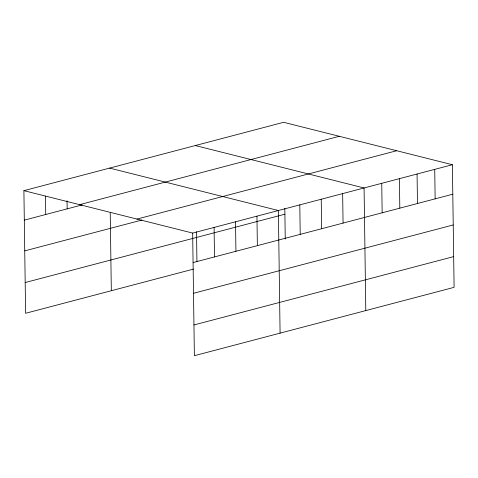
<?xml version="1.0" encoding="UTF-8"?>
<svg xmlns="http://www.w3.org/2000/svg" width="478" height="478" viewBox="0 0 478 478"><rect width="100%" height="100%" fill="white"/><g stroke="black" fill="none" stroke-linecap="round" stroke-linejoin="round"><path stroke-width="0.72" d="M23.9 190.656L283.621 122.302L452.385 164.725L454.1 287.344L194.379 355.698L192.664 233.079L23.9 190.656L25.615 313.275L193.459 269.102M79.593 204.656L339.314 136.302M24.312 220.137L82.162 204.913M136.971 219.079L396.692 150.725M24.742 250.872L141.876 220.047M192.664 233.079L452.385 164.725M25.185 282.54L284.906 214.186M193.076 262.559L452.797 194.205M193.506 293.295L453.228 224.941M193.949 324.962L453.67 256.608M195.317 145.545L364.081 187.968L365.795 310.58M109.605 168.101L278.375 210.523L280.084 333.142M434.729 169.373L435.141 198.854M417.067 174.022L417.479 203.503M399.405 178.67L399.817 208.151M381.743 183.319L382.155 212.8M342.654 193.608L343.067 223.083M321.228 199.242L321.64 228.723M299.802 204.883L300.214 234.363M284.822 208.426L285.252 239.066M256.949 216.164L257.361 245.644M235.523 221.804L235.929 251.285M214.09 227.444L214.502 256.919M196.518 231.669L196.936 261.574M110.233 212.949L111.32 290.72M67.051 200.754L67.165 208.856M45.482 196.076L45.739 214.497"/></g></svg>
